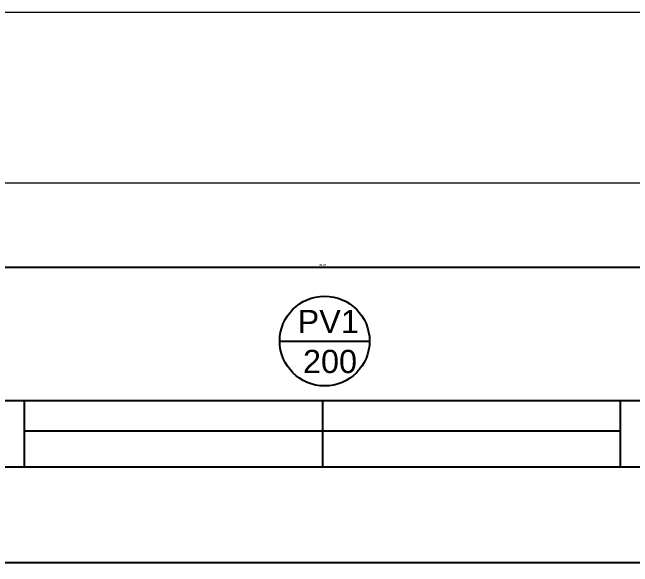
# Model space of a CAD drawing. Header units: millimetres. Extents: x 154 to 5560, y 36 to 724.
# Drawn here: x 4787.21 to 4833.9, y 357.09 to 398.82 of the extents above; entities that cross this region are included whole.
import ezdxf

# ---------------------------------------------------------------- set-up
doc = ezdxf.new("R2010")
doc.units = ezdxf.units.MM
doc.layers.add('MİMARİ PLAN', color=8, linetype='Continuous')
doc.styles.get("Standard").update_dxf_attribs({"font": 'arial.ttf'})
doc.styles.add('taho', font='tahoma.ttf')
doc.dimstyles.new('PATO', dxfattribs={"dimtxt": 0.15, "dimasz": 0.1, "dimexe": 0.02, "dimexo": 0, "dimgap": 0.1, "dimtad": 2, "dimzin": 1, "dimdsep": 46, "dimtxsty": 'taho', "dimblk": 'ARCHTICK', "dimcen": 0.1, "dimse1": 1, "dimse2": 1, "dimclrd": 256, "dimclre": 1, "dimclrt": 256, "dimadec": 0, "dimazin": 0, "dimtfac": 1, "dimtix": 1, "dimtmove": 0, "dimatfit": 3, "dimldrblk": 'ARCHTICK', "dimfxl": 1, "dimtolj": 1, "dimtzin": 0, "dimarcsym": 0})

# ---------------------------------------------------------------- blocks, each defined once
blk = doc.blocks.new('_ARCHTICK')
at = {"color": 0, "linetype": 'ByBlock', "const_width": 0.15}
blk.add_lwpolyline([(-0.5, -0.5), (0.5, 0.5)], dxfattribs=at)
blk = doc.blocks.new('*D220')
at = {"layer": 'Defpoints', "color": 0, "transparency": 16777216}
for p in [(4785.626, 379.617), (4785.626, 369.601), (4835.492, 369.601)]:
    blk.add_point(p, dxfattribs=at)
at = {"layer": 'MİMARİ PLAN', "lineweight": -2, "transparency": 16777216}
blk.add_line((4835.492, 379.617), (4785.626, 379.617), dxfattribs=at)
at = {"layer": 'MİMARİ PLAN', "lineweight": -2, "transparency": 16777216, "xscale": 0.1, "yscale": 0.1, "zscale": 0.1, "rotation": 180}
blk.add_blockref('_ARCHTICK', (4785.626, 379.617), dxfattribs=at)
at = {"layer": 'MİMARİ PLAN', "lineweight": -2, "transparency": 16777216, "xscale": 0.1, "yscale": 0.1, "zscale": 0.1}
blk.add_blockref('_ARCHTICK', (4835.492, 379.617), dxfattribs=at)
at = {"layer": 'MİMARİ PLAN', "transparency": 16777216, "insert": (4810.559, 379.796), "char_height": 0.15, "attachment_point": 5, "style": 'taho'}
blk.add_mtext('\\A1;49.87', dxfattribs=at)
blk = doc.blocks.new('*D260')
at = {"layer": 'Defpoints', "color": 0, "transparency": 16777216}
for p in [(4707.588, 364.614), (4858.684, 364.614), (4707.588, 357.37)]:
    blk.add_point(p, dxfattribs=at)
at = {"layer": 'MİMARİ PLAN', "lineweight": -2, "transparency": 16777216}
blk.add_line((4858.684, 357.37), (4707.588, 357.37), dxfattribs=at)
at = {"layer": 'MİMARİ PLAN', "lineweight": -2, "transparency": 16777216, "xscale": 0.1, "yscale": 0.1, "zscale": 0.1, "rotation": 180}
blk.add_blockref('_ARCHTICK', (4707.588, 357.37), dxfattribs=at)
at = {"layer": 'MİMARİ PLAN', "lineweight": -2, "transparency": 16777216, "xscale": 0.1, "yscale": 0.1, "zscale": 0.1}
blk.add_blockref('_ARCHTICK', (4858.684, 357.37), dxfattribs=at)
at = {"layer": 'MİMARİ PLAN', "transparency": 16777216, "insert": (4783.136, 357.192), "char_height": 0.15, "attachment_point": 5, "style": 'taho'}
blk.add_mtext('\\A1;151.10', dxfattribs=at)

msp = doc.modelspace()

# ---------------------------------------------------------------- linework, layer by layer
at = {"layer": 'MİMARİ PLAN', "lineweight": 9, "ltscale": 0.06}
for p, q in [((4858.684, 398.824), (4753.212, 398.824)), ((4858.684, 385.974), (4753.212, 385.974))]:
    msp.add_line(p, q, dxfattribs=at)
at = {"layer": 'MİMARİ PLAN'}
for p, q in [((4807.339, 374.076), (4814.101, 374.076)), ((4785.626, 369.601), (4835.492, 369.601)), ((4788.119, 364.614), (4788.119, 369.601)), ((4810.559, 369.601), (4810.559, 364.614)), ((4832.999, 364.614), (4832.999, 369.601)), ((4788.119, 367.315), (4832.999, 367.315)), ((4785.626, 364.614), (4835.492, 364.614))]:
    msp.add_line(p, q, dxfattribs=at)
msp.add_circle((4810.72, 374.076), 3.381, dxfattribs=at)

# ---------------------------------------------------------------- texts
at = {"layer": 'MİMARİ PLAN', "char_height": 1.7453, "attachment_point": 1}
for s, insert in [('PV1', (4808.685, 376.422)), ('200', (4809.089, 373.415))]:
    msp.add_mtext_dynamic_manual_height_columns(s, width=3.74, gutter_width=311.666, heights=[0], dxfattribs=dict(at, insert=insert))

# ---------------------------------------------------------------- dimensions: what is measured, and where the dimension line sits
at = {"layer": 'MİMARİ PLAN'}
dim = msp.add_linear_dim(base=(4785.626, 379.617), p1=(4835.492, 369.601), p2=(4785.626, 369.601), dimstyle='PATO', dxfattribs=at)
dim.commit()
dim.dimension.update_dxf_attribs({"geometry": '*D220', "text_midpoint": (4810.559, 379.796)})
dim = msp.add_linear_dim(base=(4707.588, 357.37), p1=(4858.684, 364.614), p2=(4707.588, 364.614), dimstyle='PATO', dxfattribs=at)
dim.commit()
dim.dimension.update_dxf_attribs({"geometry": '*D260', "text_midpoint": (4783.136, 357.37), "dimtype": 160})

doc.saveas('drawing.dxf')
